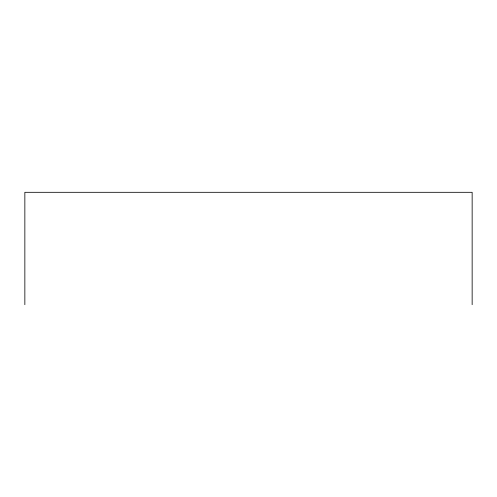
<?xml version="1.0" encoding="UTF-8"?>
<svg xmlns="http://www.w3.org/2000/svg" width="497" height="497" viewBox="0 0 497 497"><rect width="100%" height="100%" fill="white"/><g stroke="black" fill="none" stroke-linecap="round" stroke-linejoin="round"><path stroke-width="0.75" d="M472.15 304.686L472.15 192.314L24.85 192.314L24.85 304.686"/></g></svg>
